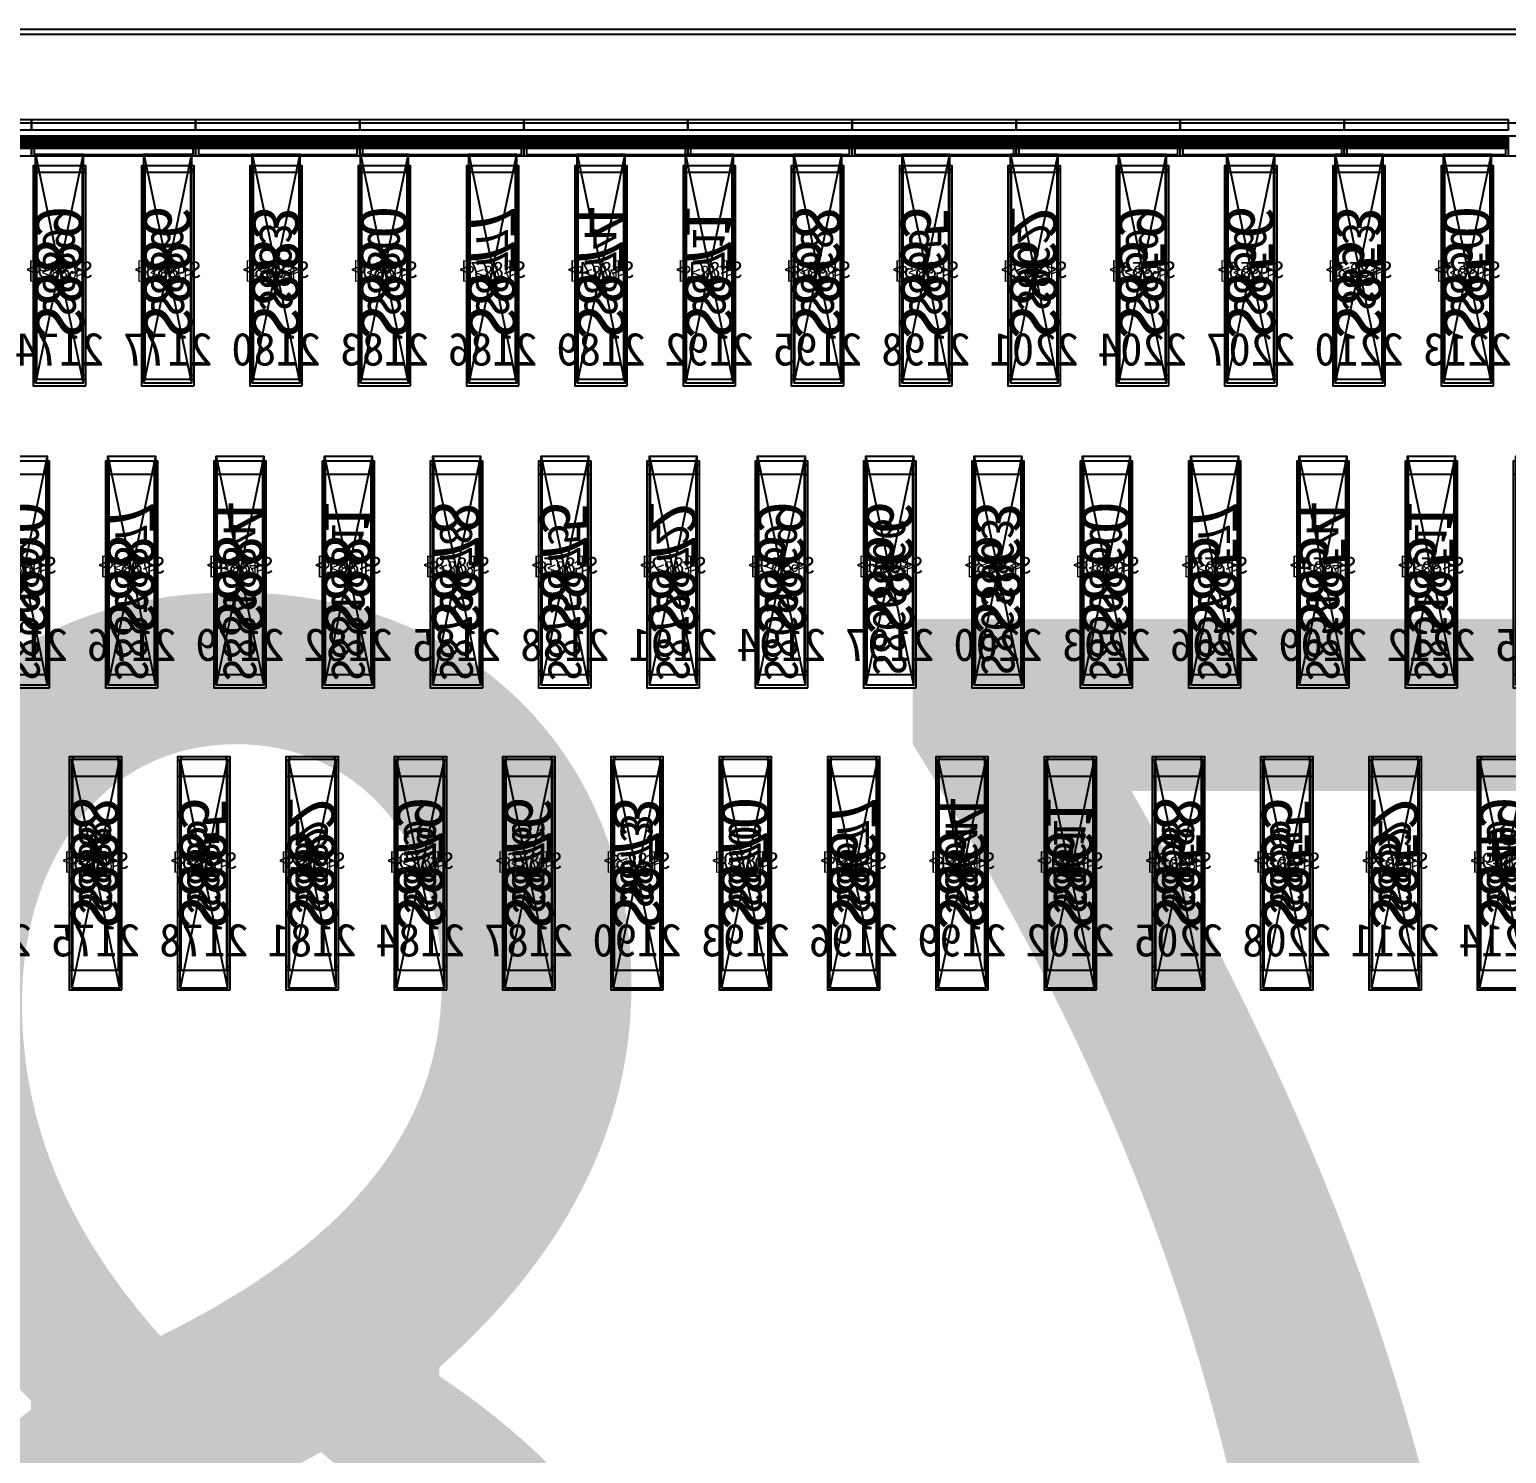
# Model space of a CAD drawing. Header units: millimetres. Extents: x 427 to 2444, y 137 to 817.
# Drawn here: x 1139.1962 to 1139.6462, y 301.2176 to 301.6514 of the extents above; entities that cross this region are included whole.
import ezdxf
from ezdxf.enums import TextEntityAlignment as Align

# ---------------------------------------------------------------- set-up
doc = ezdxf.new("R2010")
doc.units = ezdxf.units.MM
for name, color, linetype in [('L0', 211, 'Continuous'), ('L102', 91, 'Continuous'), ('L114', 213, 'Continuous'), ('L240', 60, 'Continuous'), ('L241', 200, 'Continuous'), ('L242', 51, 'Continuous'), ('L245', 53, 'Continuous'), ('L246', 93, 'Continuous'), ('L247', 13, 'Continuous'), ('L248', 171, 'Continuous'), ('L59', 140, 'Continuous'), ('L63', 4, 'Continuous'), ('L98', 150, 'Continuous')]:
    doc.layers.add(name, color=color, linetype=linetype)
doc.styles.add('txt', font='simhei.ttf')

# ---------------------------------------------------------------- blocks, each defined once
blk = doc.blocks.new('HX8394_F_PAD')
at = {"layer": 'L0'}
blk.add_lwpolyline([(-13.86, -0.4025), (-13.86, 0.4025), (13.86, 0.4025), (13.86, -0.4025), (-13.86, -0.4025)], close=True, dxfattribs=at)
at = {"layer": 'L241'}
blk.add_lwpolyline([(-13.9, -0.435), (-13.9, 0.435), (13.9, 0.435), (13.9, -0.435), (-13.9, -0.435)], close=True, dxfattribs=at)
at = {"layer": 'L242'}
for points in [[(-3.994, 0.3285), (-3.9955, 0.33), (-3.9955, 0.392), (-3.994, 0.3935), (-3.981, 0.3935), (-3.9795, 0.392), (-3.9795, 0.33), (-3.981, 0.3285), (-3.994, 0.3285)], [(-3.961, 0.3285), (-3.9625, 0.33), (-3.9625, 0.392), (-3.961, 0.3935), (-3.948, 0.3935), (-3.9465, 0.392), (-3.9465, 0.33), (-3.948, 0.3285), (-3.961, 0.3285)], [(-3.928, 0.3285), (-3.9295, 0.33), (-3.9295, 0.392), (-3.928, 0.3935), (-3.915, 0.3935), (-3.9135, 0.392), (-3.9135, 0.33), (-3.915, 0.3285), (-3.928, 0.3285)], [(-3.895, 0.3285), (-3.8965, 0.33), (-3.8965, 0.392), (-3.895, 0.3935), (-3.882, 0.3935), (-3.8805, 0.392), (-3.8805, 0.33), (-3.882, 0.3285), (-3.895, 0.3285)], [(-3.862, 0.3285), (-3.8635, 0.33), (-3.8635, 0.392), (-3.862, 0.3935), (-3.849, 0.3935), (-3.8475, 0.392), (-3.8475, 0.33), (-3.849, 0.3285), (-3.862, 0.3285)], [(-3.829, 0.3285), (-3.8305, 0.33), (-3.8305, 0.392), (-3.829, 0.3935), (-3.816, 0.3935), (-3.8145, 0.392), (-3.8145, 0.33), (-3.816, 0.3285), (-3.829, 0.3285)], [(-3.796, 0.3285), (-3.7975, 0.33), (-3.7975, 0.392), (-3.796, 0.3935), (-3.783, 0.3935), (-3.7815, 0.392), (-3.7815, 0.33), (-3.783, 0.3285), (-3.796, 0.3285)], [(-3.763, 0.3285), (-3.7645, 0.33), (-3.7645, 0.392), (-3.763, 0.3935), (-3.75, 0.3935), (-3.7485, 0.392), (-3.7485, 0.33), (-3.75, 0.3285), (-3.763, 0.3285)], [(-3.73, 0.3285), (-3.7315, 0.33), (-3.7315, 0.392), (-3.73, 0.3935), (-3.717, 0.3935), (-3.7155, 0.392), (-3.7155, 0.33), (-3.717, 0.3285), (-3.73, 0.3285)], [(-3.697, 0.3285), (-3.6985, 0.33), (-3.6985, 0.392), (-3.697, 0.3935), (-3.684, 0.3935), (-3.6825, 0.392), (-3.6825, 0.33), (-3.684, 0.3285), (-3.697, 0.3285)], [(-3.664, 0.3285), (-3.6655, 0.33), (-3.6655, 0.392), (-3.664, 0.3935), (-3.651, 0.3935), (-3.6495, 0.392), (-3.6495, 0.33), (-3.651, 0.3285), (-3.664, 0.3285)], [(-3.631, 0.3285), (-3.6325, 0.33), (-3.6325, 0.392), (-3.631, 0.3935), (-3.618, 0.3935), (-3.6165, 0.392), (-3.6165, 0.33), (-3.618, 0.3285), (-3.631, 0.3285)], [(-3.598, 0.3285), (-3.5995, 0.33), (-3.5995, 0.392), (-3.598, 0.3935), (-3.585, 0.3935), (-3.5835, 0.392), (-3.5835, 0.33), (-3.585, 0.3285), (-3.598, 0.3285)], [(-3.565, 0.3285), (-3.5665, 0.33), (-3.5665, 0.392), (-3.565, 0.3935), (-3.552, 0.3935), (-3.5505, 0.392), (-3.5505, 0.33), (-3.552, 0.3285), (-3.565, 0.3285)], [(-3.983, 0.2385), (-3.9845, 0.24), (-3.9845, 0.302), (-3.983, 0.3035), (-3.97, 0.3035), (-3.9685, 0.302), (-3.9685, 0.24), (-3.97, 0.2385), (-3.983, 0.2385)], [(-3.95, 0.2385), (-3.9515, 0.24), (-3.9515, 0.302), (-3.95, 0.3035), (-3.937, 0.3035), (-3.9355, 0.302), (-3.9355, 0.24), (-3.937, 0.2385), (-3.95, 0.2385)], [(-3.917, 0.2385), (-3.9185, 0.24), (-3.9185, 0.302), (-3.917, 0.3035), (-3.904, 0.3035), (-3.9025, 0.302), (-3.9025, 0.24), (-3.904, 0.2385), (-3.917, 0.2385)], [(-3.884, 0.2385), (-3.8855, 0.24), (-3.8855, 0.302), (-3.884, 0.3035), (-3.871, 0.3035), (-3.8695, 0.302), (-3.8695, 0.24), (-3.871, 0.2385), (-3.884, 0.2385)], [(-3.851, 0.2385), (-3.8525, 0.24), (-3.8525, 0.302), (-3.851, 0.3035), (-3.838, 0.3035), (-3.8365, 0.302), (-3.8365, 0.24), (-3.838, 0.2385), (-3.851, 0.2385)], [(-3.818, 0.2385), (-3.8195, 0.24), (-3.8195, 0.302), (-3.818, 0.3035), (-3.805, 0.3035), (-3.8035, 0.302), (-3.8035, 0.24), (-3.805, 0.2385), (-3.818, 0.2385)], [(-3.785, 0.2385), (-3.7865, 0.24), (-3.7865, 0.302), (-3.785, 0.3035), (-3.772, 0.3035), (-3.7705, 0.302), (-3.7705, 0.24), (-3.772, 0.2385), (-3.785, 0.2385)], [(-3.752, 0.2385), (-3.7535, 0.24), (-3.7535, 0.302), (-3.752, 0.3035), (-3.739, 0.3035), (-3.7375, 0.302), (-3.7375, 0.24), (-3.739, 0.2385), (-3.752, 0.2385)], [(-3.719, 0.2385), (-3.7205, 0.24), (-3.7205, 0.302), (-3.719, 0.3035), (-3.706, 0.3035), (-3.7045, 0.302), (-3.7045, 0.24), (-3.706, 0.2385), (-3.719, 0.2385)], [(-3.686, 0.2385), (-3.6875, 0.24), (-3.6875, 0.302), (-3.686, 0.3035), (-3.673, 0.3035), (-3.6715, 0.302), (-3.6715, 0.24), (-3.673, 0.2385), (-3.686, 0.2385)], [(-3.653, 0.2385), (-3.6545, 0.24), (-3.6545, 0.302), (-3.653, 0.3035), (-3.64, 0.3035), (-3.6385, 0.302), (-3.6385, 0.24), (-3.64, 0.2385), (-3.653, 0.2385)], [(-3.62, 0.2385), (-3.6215, 0.24), (-3.6215, 0.302), (-3.62, 0.3035), (-3.607, 0.3035), (-3.6055, 0.302), (-3.6055, 0.24), (-3.607, 0.2385), (-3.62, 0.2385)], [(-3.587, 0.2385), (-3.5885, 0.24), (-3.5885, 0.302), (-3.587, 0.3035), (-3.574, 0.3035), (-3.5725, 0.302), (-3.5725, 0.24), (-3.574, 0.2385), (-3.587, 0.2385)], [(-3.554, 0.2385), (-3.5555, 0.24), (-3.5555, 0.302), (-3.554, 0.3035), (-3.541, 0.3035), (-3.5395, 0.302), (-3.5395, 0.24), (-3.541, 0.2385), (-3.554, 0.2385)], [(-4.005, 0.1485), (-4.0065, 0.15), (-4.0065, 0.212), (-4.005, 0.2135), (-3.992, 0.2135), (-3.9905, 0.212), (-3.9905, 0.15), (-3.992, 0.1485), (-4.005, 0.1485)], [(-3.972, 0.1485), (-3.9735, 0.15), (-3.9735, 0.212), (-3.972, 0.2135), (-3.959, 0.2135), (-3.9575, 0.212), (-3.9575, 0.15), (-3.959, 0.1485), (-3.972, 0.1485)], [(-3.939, 0.1485), (-3.9405, 0.15), (-3.9405, 0.212), (-3.939, 0.2135), (-3.926, 0.2135), (-3.9245, 0.212), (-3.9245, 0.15), (-3.926, 0.1485), (-3.939, 0.1485)], [(-3.906, 0.1485), (-3.9075, 0.15), (-3.9075, 0.212), (-3.906, 0.2135), (-3.893, 0.2135), (-3.8915, 0.212), (-3.8915, 0.15), (-3.893, 0.1485), (-3.906, 0.1485)], [(-3.873, 0.1485), (-3.8745, 0.15), (-3.8745, 0.212), (-3.873, 0.2135), (-3.86, 0.2135), (-3.8585, 0.212), (-3.8585, 0.15), (-3.86, 0.1485), (-3.873, 0.1485)], [(-3.84, 0.1485), (-3.8415, 0.15), (-3.8415, 0.212), (-3.84, 0.2135), (-3.827, 0.2135), (-3.8255, 0.212), (-3.8255, 0.15), (-3.827, 0.1485), (-3.84, 0.1485)], [(-3.807, 0.1485), (-3.8085, 0.15), (-3.8085, 0.212), (-3.807, 0.2135), (-3.794, 0.2135), (-3.7925, 0.212), (-3.7925, 0.15), (-3.794, 0.1485), (-3.807, 0.1485)], [(-3.774, 0.1485), (-3.7755, 0.15), (-3.7755, 0.212), (-3.774, 0.2135), (-3.761, 0.2135), (-3.7595, 0.212), (-3.7595, 0.15), (-3.761, 0.1485), (-3.774, 0.1485)], [(-3.741, 0.1485), (-3.7425, 0.15), (-3.7425, 0.212), (-3.741, 0.2135), (-3.728, 0.2135), (-3.7265, 0.212), (-3.7265, 0.15), (-3.728, 0.1485), (-3.741, 0.1485)], [(-3.708, 0.1485), (-3.7095, 0.15), (-3.7095, 0.212), (-3.708, 0.2135), (-3.695, 0.2135), (-3.6935, 0.212), (-3.6935, 0.15), (-3.695, 0.1485), (-3.708, 0.1485)], [(-3.675, 0.1485), (-3.6765, 0.15), (-3.6765, 0.212), (-3.675, 0.2135), (-3.662, 0.2135), (-3.6605, 0.212), (-3.6605, 0.15), (-3.662, 0.1485), (-3.675, 0.1485)], [(-3.642, 0.1485), (-3.6435, 0.15), (-3.6435, 0.212), (-3.642, 0.2135), (-3.629, 0.2135), (-3.6275, 0.212), (-3.6275, 0.15), (-3.629, 0.1485), (-3.642, 0.1485)], [(-3.609, 0.1485), (-3.6105, 0.15), (-3.6105, 0.212), (-3.609, 0.2135), (-3.596, 0.2135), (-3.5945, 0.212), (-3.5945, 0.15), (-3.596, 0.1485), (-3.609, 0.1485)], [(-3.576, 0.1485), (-3.5775, 0.15), (-3.5775, 0.212), (-3.576, 0.2135), (-3.563, 0.2135), (-3.5615, 0.212), (-3.5615, 0.15), (-3.563, 0.1485), (-3.576, 0.1485)]]:
    blk.add_lwpolyline(points, close=True, dxfattribs=at)
at = {"layer": 'L247', "style": 'txt'}
for s, p in [('S850', (-3.9875, 0.361)), ('S853', (-3.9545, 0.362666)), ('S856', (-3.9215, 0.361)), ('S859', (-3.8885, 0.361)), ('S862', (-3.8555, 0.362666)), ('S865', (-3.8225, 0.361)), ('S868', (-3.7895, 0.361)), ('S871', (-3.7565, 0.361)), ('S874', (-3.7235, 0.361)), ('S877', (-3.6905, 0.361)), ('S880', (-3.6575, 0.361)), ('S883', (-3.6245, 0.362666)), ('S886', (-3.5915, 0.361)), ('S889', (-3.5585, 0.361)), ('S851', (-3.9765, 0.271)), ('S854', (-3.9435, 0.271)), ('S857', (-3.9105, 0.271)), ('S860', (-3.8775, 0.271)), ('S863', (-3.8445, 0.272666)), ('S866', (-3.8115, 0.272666)), ('S869', (-3.7785, 0.271)), ('S872', (-3.7455, 0.271)), ('S875', (-3.7125, 0.271)), ('S878', (-3.6795, 0.271)), ('S881', (-3.6465, 0.271)), ('S884', (-3.6135, 0.271)), ('S887', (-3.5805, 0.271)), ('S890', (-3.5475, 0.271)), ('S849', (-3.9985, 0.181)), ('S852', (-3.9655, 0.181)), ('S855', (-3.9325, 0.181)), ('S858', (-3.8995, 0.181)), ('S861', (-3.8665, 0.181)), ('S864', (-3.8335, 0.181)), ('S867', (-3.8005, 0.181)), ('S870', (-3.7675, 0.181)), ('S873', (-3.7345, 0.182666)), ('S876', (-3.7015, 0.181)), ('S879', (-3.6685, 0.181)), ('S882', (-3.6355, 0.181)), ('S885', (-3.6025, 0.181)), ('S888', (-3.5695, 0.181))]:
    blk.add_text(s, height=0.01, rotation=90, dxfattribs=at).set_placement(p, align=Align.MIDDLE_CENTER)
at = {"layer": 'L248', "style": 'txt'}
blk.add_text('27800x870(include SR&SL)', height=0.5, dxfattribs=at).set_placement((-0.381772, 0.019694), align=Align.MIDDLE_CENTER)
blk = doc.blocks.new('NTBUMP_65X16')
at = {"layer": 'L242'}
blk.add_lwpolyline([(-0.008, -0.0325), (-0.008, 0.0325), (0.008, 0.0325), (0.008, -0.0325), (-0.008, -0.0325)], close=True, dxfattribs=at)
blk = doc.blocks.new('ILI9881C_AA_NTBUMP_PM_875UM')
at = {"layer": 'L241'}
blk.add_lwpolyline([(-13.92, -0.4375), (-13.92, 0.4375), (13.92, 0.4375), (13.92, -0.4375), (-13.92, -0.4375)], close=True, dxfattribs=at)
at = {"rotation": 180}
for p in [(-3.9875, 0.365), (-3.9545, 0.365), (-3.9215, 0.365), (-3.8885, 0.365), (-3.8555, 0.365), (-3.8225, 0.365), (-3.7895, 0.365), (-3.7565, 0.365), (-3.7235, 0.365), (-3.6905, 0.365), (-3.6575, 0.365), (-3.6245, 0.365), (-3.5915, 0.365), (-3.5585, 0.365), (-3.9765, 0.275), (-3.9435, 0.275), (-3.9105, 0.275), (-3.8775, 0.275), (-3.8445, 0.275), (-3.8115, 0.275), (-3.7785, 0.275), (-3.7455, 0.275), (-3.7125, 0.275), (-3.6795, 0.275), (-3.6465, 0.275), (-3.6135, 0.275), (-3.5805, 0.275), (-3.5475, 0.275), (-3.9985, 0.185), (-3.9655, 0.185), (-3.9325, 0.185), (-3.8995, 0.185), (-3.8665, 0.185), (-3.8335, 0.185), (-3.8005, 0.185), (-3.7675, 0.185), (-3.7345, 0.185), (-3.7015, 0.185), (-3.6685, 0.185), (-3.6355, 0.185), (-3.6025, 0.185), (-3.5695, 0.185)]:
    blk.add_blockref('NTBUMP_65X16', p, dxfattribs=at)
at = {"layer": 'L246', "style": 'txt'}
for s, p in [('S850', (-3.9875, 0.365)), ('S853', (-3.9545, 0.365)), ('S856', (-3.9215, 0.365)), ('S859', (-3.8885, 0.365)), ('S862', (-3.8555, 0.365)), ('S865', (-3.8225, 0.365)), ('S868', (-3.7895, 0.365)), ('S871', (-3.7565, 0.365)), ('S874', (-3.7235, 0.365)), ('S877', (-3.6905, 0.365)), ('S880', (-3.6575, 0.365)), ('S883', (-3.6245, 0.365)), ('S886', (-3.5915, 0.365)), ('S889', (-3.5585, 0.365)), ('S851', (-3.9765, 0.275)), ('S854', (-3.9435, 0.275)), ('S857', (-3.9105, 0.275)), ('S860', (-3.8775, 0.275)), ('S863', (-3.8445, 0.275)), ('S866', (-3.8115, 0.275)), ('S869', (-3.7785, 0.275)), ('S872', (-3.7455, 0.275)), ('S875', (-3.7125, 0.275)), ('S878', (-3.6795, 0.275)), ('S881', (-3.6465, 0.275)), ('S884', (-3.6135, 0.275)), ('S887', (-3.5805, 0.275)), ('S890', (-3.5475, 0.275)), ('S849', (-3.9985, 0.185)), ('S852', (-3.9655, 0.185)), ('S855', (-3.9325, 0.185)), ('S858', (-3.8995, 0.185)), ('S861', (-3.8665, 0.185)), ('S864', (-3.8335, 0.185)), ('S867', (-3.8005, 0.185)), ('S870', (-3.7675, 0.185)), ('S873', (-3.7345, 0.185)), ('S876', (-3.7015, 0.185)), ('S879', (-3.6685, 0.185)), ('S882', (-3.6355, 0.185)), ('S885', (-3.6025, 0.185)), ('S888', (-3.5695, 0.185))]:
    blk.add_text(s, height=0.015, rotation=90, dxfattribs=at).set_placement(p, align=Align.MIDDLE_CENTER)
for s, p in [('2213', (-3.9875, 0.341666)), ('2210', (-3.9545, 0.341666)), ('2207', (-3.9215, 0.341666)), ('2204', (-3.8885, 0.341666)), ('2201', (-3.8555, 0.341666)), ('2198', (-3.8225, 0.341666)), ('2195', (-3.7895, 0.341666)), ('2192', (-3.7565, 0.341666)), ('2189', (-3.7235, 0.341666)), ('2186', (-3.6905, 0.341666)), ('2183', (-3.6575, 0.341666)), ('2180', (-3.6245, 0.341666)), ('2177', (-3.5915, 0.341666)), ('2174', (-3.5585, 0.341666)), ('2215', (-4.0095, 0.251666)), ('2212', (-3.9765, 0.251666)), ('2209', (-3.9435, 0.251666)), ('2206', (-3.9105, 0.251666)), ('2203', (-3.8775, 0.251666)), ('2200', (-3.8445, 0.251666)), ('2197', (-3.8115, 0.251666)), ('2194', (-3.7785, 0.251666)), ('2191', (-3.7455, 0.251666)), ('2188', (-3.7125, 0.251666)), ('2185', (-3.6795, 0.251666)), ('2182', (-3.6465, 0.251666)), ('2179', (-3.6135, 0.251666)), ('2176', (-3.5805, 0.251666)), ('2173', (-3.5475, 0.251666)), ('2214', (-3.9985, 0.161666)), ('2211', (-3.9655, 0.161666)), ('2208', (-3.9325, 0.161666)), ('2205', (-3.8995, 0.161666)), ('2202', (-3.8665, 0.161666)), ('2199', (-3.8335, 0.161666)), ('2196', (-3.8005, 0.161666)), ('2193', (-3.7675, 0.161666)), ('2190', (-3.7345, 0.161666)), ('2187', (-3.7015, 0.161666)), ('2184', (-3.6685, 0.161666)), ('2181', (-3.6355, 0.161666)), ('2178', (-3.6025, 0.161666)), ('2175', (-3.5695, 0.161666)), ('2172', (-3.5365, 0.161666))]:
    blk.add_text(s, height=0.01, dxfattribs=at).set_placement(p, align=Align.MIDDLE_CENTER)
blk = doc.blocks.new('OUT_3BUMP')
at = {"layer": 'L242'}
for points in [[(0, 0.206), (0, 0.271), (0.016, 0.271), (0.016, 0.206), (0, 0.206)], [(0.011, 0.116), (0.011, 0.181), (0.027, 0.181), (0.027, 0.116), (0.011, 0.116)], [(0.022, 0.026), (0.022, 0.091), (0.038, 0.091), (0.038, 0.026), (0.022, 0.026)]]:
    blk.add_lwpolyline(points, close=True, dxfattribs=at)
blk = doc.blocks.new('JD9365Z_PAD_20170829_Y880')
at = {"layer": 'L241'}
blk.add_lwpolyline([(-13.95, -0.41), (-13.95, 0.41), (13.95, 0.41), (13.95, -0.41), (-13.95, -0.41)], close=True, dxfattribs=at)
at = {"row_count": 1, "column_count": 372, "row_spacing": 0.245, "column_spacing": 0.033}
blk.add_blockref('OUT_3BUMP', (-13.6645, 0.13), dxfattribs=at)
at = {"layer": 'L240', "style": 'txt'}
for s, p in [('S[850]', (-3.9875, 0.369333)), ('S[853]', (-3.9545, 0.369333)), ('S[856]', (-3.9215, 0.369333)), ('S[859]', (-3.8885, 0.369333)), ('S[862]', (-3.8555, 0.369333)), ('S[865]', (-3.8225, 0.369333)), ('S[868]', (-3.7895, 0.369333)), ('S[871]', (-3.7565, 0.369333)), ('S[874]', (-3.7235, 0.369333)), ('S[877]', (-3.6905, 0.369333)), ('S[880]', (-3.6575, 0.369333)), ('S[883]', (-3.6245, 0.369333)), ('S[886]', (-3.5915, 0.369333)), ('S[889]', (-3.5585, 0.369333)), ('S[851]', (-3.9765, 0.279333)), ('S[854]', (-3.9435, 0.279333)), ('S[857]', (-3.9105, 0.279333)), ('S[860]', (-3.8775, 0.279333)), ('S[863]', (-3.8445, 0.279333)), ('S[866]', (-3.8115, 0.279333)), ('S[869]', (-3.7785, 0.279333)), ('S[872]', (-3.7455, 0.279333)), ('S[875]', (-3.7125, 0.279333)), ('S[878]', (-3.6795, 0.279333)), ('S[881]', (-3.6465, 0.279333)), ('S[884]', (-3.6135, 0.279333)), ('S[887]', (-3.5805, 0.279333)), ('S[890]', (-3.5475, 0.279333)), ('S[849]', (-3.9985, 0.189333)), ('S[852]', (-3.9655, 0.189333)), ('S[855]', (-3.9325, 0.189333)), ('S[858]', (-3.8995, 0.189333)), ('S[861]', (-3.8665, 0.189333)), ('S[864]', (-3.8335, 0.189333)), ('S[867]', (-3.8005, 0.189333)), ('S[870]', (-3.7675, 0.189333)), ('S[873]', (-3.7345, 0.189333)), ('S[876]', (-3.7015, 0.189333)), ('S[879]', (-3.6685, 0.189333)), ('S[882]', (-3.6355, 0.189333)), ('S[885]', (-3.6025, 0.189333)), ('S[888]', (-3.5695, 0.189333))]:
    blk.add_text(s, height=0.005, dxfattribs=at).set_placement(p, align=Align.MIDDLE_CENTER)
blk = doc.blocks.new('NV3052C3P_BUMP_ORI_20190911')
at = {"layer": 'L241'}
blk.add_lwpolyline([(-13.8, -0.398), (-13.8, 0.398), (13.8, 0.398), (13.8, -0.398), (-13.8, -0.398)], close=True, dxfattribs=at)
at = {"layer": 'L242'}
for points in [[(-3.9955, 0.32), (-3.9955, 0.385), (-3.9795, 0.385), (-3.9795, 0.32), (-3.9955, 0.32)], [(-3.9625, 0.32), (-3.9625, 0.385), (-3.9465, 0.385), (-3.9465, 0.32), (-3.9625, 0.32)], [(-3.9295, 0.32), (-3.9295, 0.385), (-3.9135, 0.385), (-3.9135, 0.32), (-3.9295, 0.32)], [(-3.8965, 0.32), (-3.8965, 0.385), (-3.8805, 0.385), (-3.8805, 0.32), (-3.8965, 0.32)], [(-3.8635, 0.32), (-3.8635, 0.385), (-3.8475, 0.385), (-3.8475, 0.32), (-3.8635, 0.32)], [(-3.8305, 0.32), (-3.8305, 0.385), (-3.8145, 0.385), (-3.8145, 0.32), (-3.8305, 0.32)], [(-3.7975, 0.32), (-3.7975, 0.385), (-3.7815, 0.385), (-3.7815, 0.32), (-3.7975, 0.32)], [(-3.7645, 0.32), (-3.7645, 0.385), (-3.7485, 0.385), (-3.7485, 0.32), (-3.7645, 0.32)], [(-3.7315, 0.32), (-3.7315, 0.385), (-3.7155, 0.385), (-3.7155, 0.32), (-3.7315, 0.32)], [(-3.6985, 0.32), (-3.6985, 0.385), (-3.6825, 0.385), (-3.6825, 0.32), (-3.6985, 0.32)], [(-3.6655, 0.32), (-3.6655, 0.385), (-3.6495, 0.385), (-3.6495, 0.32), (-3.6655, 0.32)], [(-3.6325, 0.32), (-3.6325, 0.385), (-3.6165, 0.385), (-3.6165, 0.32), (-3.6325, 0.32)], [(-3.5995, 0.32), (-3.5995, 0.385), (-3.5835, 0.385), (-3.5835, 0.32), (-3.5995, 0.32)], [(-3.5665, 0.32), (-3.5665, 0.385), (-3.5505, 0.385), (-3.5505, 0.32), (-3.5665, 0.32)], [(-3.9845, 0.23), (-3.9845, 0.295), (-3.9685, 0.295), (-3.9685, 0.23), (-3.9845, 0.23)], [(-3.9515, 0.23), (-3.9515, 0.295), (-3.9355, 0.295), (-3.9355, 0.23), (-3.9515, 0.23)], [(-3.9185, 0.23), (-3.9185, 0.295), (-3.9025, 0.295), (-3.9025, 0.23), (-3.9185, 0.23)], [(-3.8855, 0.23), (-3.8855, 0.295), (-3.8695, 0.295), (-3.8695, 0.23), (-3.8855, 0.23)], [(-3.8525, 0.23), (-3.8525, 0.295), (-3.8365, 0.295), (-3.8365, 0.23), (-3.8525, 0.23)], [(-3.8195, 0.23), (-3.8195, 0.295), (-3.8035, 0.295), (-3.8035, 0.23), (-3.8195, 0.23)], [(-3.7865, 0.23), (-3.7865, 0.295), (-3.7705, 0.295), (-3.7705, 0.23), (-3.7865, 0.23)], [(-3.7535, 0.23), (-3.7535, 0.295), (-3.7375, 0.295), (-3.7375, 0.23), (-3.7535, 0.23)], [(-3.7205, 0.23), (-3.7205, 0.295), (-3.7045, 0.295), (-3.7045, 0.23), (-3.7205, 0.23)], [(-3.6875, 0.23), (-3.6875, 0.295), (-3.6715, 0.295), (-3.6715, 0.23), (-3.6875, 0.23)], [(-3.6545, 0.23), (-3.6545, 0.295), (-3.6385, 0.295), (-3.6385, 0.23), (-3.6545, 0.23)], [(-3.6215, 0.23), (-3.6215, 0.295), (-3.6055, 0.295), (-3.6055, 0.23), (-3.6215, 0.23)], [(-3.5885, 0.23), (-3.5885, 0.295), (-3.5725, 0.295), (-3.5725, 0.23), (-3.5885, 0.23)], [(-3.5555, 0.23), (-3.5555, 0.295), (-3.5395, 0.295), (-3.5395, 0.23), (-3.5555, 0.23)], [(-4.0065, 0.14), (-4.0065, 0.205), (-3.9905, 0.205), (-3.9905, 0.14), (-4.0065, 0.14)], [(-3.9735, 0.14), (-3.9735, 0.205), (-3.9575, 0.205), (-3.9575, 0.14), (-3.9735, 0.14)], [(-3.9405, 0.14), (-3.9405, 0.205), (-3.9245, 0.205), (-3.9245, 0.14), (-3.9405, 0.14)], [(-3.9075, 0.14), (-3.9075, 0.205), (-3.8915, 0.205), (-3.8915, 0.14), (-3.9075, 0.14)], [(-3.8745, 0.14), (-3.8745, 0.205), (-3.8585, 0.205), (-3.8585, 0.14), (-3.8745, 0.14)], [(-3.8415, 0.14), (-3.8415, 0.205), (-3.8255, 0.205), (-3.8255, 0.14), (-3.8415, 0.14)], [(-3.8085, 0.14), (-3.8085, 0.205), (-3.7925, 0.205), (-3.7925, 0.14), (-3.8085, 0.14)], [(-3.7755, 0.14), (-3.7755, 0.205), (-3.7595, 0.205), (-3.7595, 0.14), (-3.7755, 0.14)], [(-3.7425, 0.14), (-3.7425, 0.205), (-3.7265, 0.205), (-3.7265, 0.14), (-3.7425, 0.14)], [(-3.7095, 0.14), (-3.7095, 0.205), (-3.6935, 0.205), (-3.6935, 0.14), (-3.7095, 0.14)], [(-3.6765, 0.14), (-3.6765, 0.205), (-3.6605, 0.205), (-3.6605, 0.14), (-3.6765, 0.14)], [(-3.6435, 0.14), (-3.6435, 0.205), (-3.6275, 0.205), (-3.6275, 0.14), (-3.6435, 0.14)], [(-3.6105, 0.14), (-3.6105, 0.205), (-3.5945, 0.205), (-3.5945, 0.14), (-3.6105, 0.14)], [(-3.5775, 0.14), (-3.5775, 0.205), (-3.5615, 0.205), (-3.5615, 0.14), (-3.5775, 0.14)]]:
    blk.add_lwpolyline(points, close=True, dxfattribs=at)
at = {"layer": 'L245', "style": 'txt'}
for s, p in [('S<850>', (-3.987527, 0.353333)), ('S<853>', (-3.954527, 0.353333)), ('S<856>', (-3.921527, 0.353333)), ('S<859>', (-3.888527, 0.353333)), ('S<862>', (-3.855527, 0.353333)), ('S<865>', (-3.822527, 0.353333)), ('S<868>', (-3.789527, 0.353333)), ('S<871>', (-3.756527, 0.353333)), ('S<874>', (-3.723527, 0.353333)), ('S<877>', (-3.690527, 0.353333)), ('S<880>', (-3.657527, 0.353333)), ('S<883>', (-3.624527, 0.353333)), ('S<886>', (-3.591527, 0.353333)), ('S<889>', (-3.558527, 0.353333)), ('S<851>', (-3.976527, 0.263333)), ('S<854>', (-3.943527, 0.263333)), ('S<857>', (-3.910527, 0.263333)), ('S<860>', (-3.877527, 0.263333)), ('S<863>', (-3.844527, 0.263333)), ('S<866>', (-3.811527, 0.263333)), ('S<869>', (-3.778527, 0.263333)), ('S<872>', (-3.745527, 0.263333)), ('S<875>', (-3.712527, 0.263333)), ('S<878>', (-3.679527, 0.263333)), ('S<881>', (-3.646527, 0.263333)), ('S<884>', (-3.613527, 0.263333)), ('S<887>', (-3.580527, 0.263333)), ('S<890>', (-3.547527, 0.263333)), ('S<849>', (-3.998527, 0.173333)), ('S<852>', (-3.965527, 0.173333)), ('S<855>', (-3.932527, 0.173333)), ('S<858>', (-3.899527, 0.173333)), ('S<861>', (-3.866527, 0.173333)), ('S<864>', (-3.833527, 0.173333)), ('S<867>', (-3.800527, 0.173333)), ('S<870>', (-3.767527, 0.173333)), ('S<873>', (-3.734527, 0.173333)), ('S<876>', (-3.701527, 0.173333)), ('S<879>', (-3.668527, 0.173333)), ('S<882>', (-3.635527, 0.173333)), ('S<885>', (-3.602527, 0.173333)), ('S<888>', (-3.569527, 0.173333))]:
    blk.add_text(s, height=0.005, dxfattribs=at).set_placement(p, align=Align.MIDDLE_CENTER)
blk = doc.blocks.new('BUMP_14_65')
at = {"layer": 'L242'}
blk.add_lwpolyline([(-0.007, -0.022), (-0.007, 0.043), (0.007, 0.043), (0.007, -0.022), (-0.007, -0.022)], close=True, dxfattribs=at)
blk = doc.blocks.new('FL11283_A_OTHER')
at = {"layer": 'L102'}
blk.add_lwpolyline([(-13.86, 0), (-13.86, 0.41), (0, 0.41), (0, 0), (-13.86, 0)], close=True, dxfattribs=at)
at = {"layer": 'L241'}
blk.add_lwpolyline([(-13.86, -0.41), (-13.86, 0.41), (13.86, 0.41), (13.86, 0.404), (-13.854, 0.404), (-13.854, -0.404), (13.854, -0.404), (13.854, 0.404), (13.86, 0.404), (13.86, -0.41), (-13.86, -0.41)], close=True, dxfattribs=at)
at = {"layer": 'L59'}
blk.add_lwpolyline([(-13.86, -0.41), (-13.86, 0.41), (13.86, 0.41), (13.86, -0.41), (-13.86, -0.41)], close=True, dxfattribs=at)
for p in [(-3.9875, 0.358), (-3.9545, 0.358), (-3.9215, 0.358), (-3.8885, 0.358), (-3.8555, 0.358), (-3.8225, 0.358), (-3.7895, 0.358), (-3.7565, 0.358), (-3.7235, 0.358), (-3.6905, 0.358), (-3.6575, 0.358), (-3.6245, 0.358), (-3.5915, 0.358), (-3.5585, 0.358), (-3.9765, 0.268), (-3.9435, 0.268), (-3.9105, 0.268), (-3.8775, 0.268), (-3.8445, 0.268), (-3.8115, 0.268), (-3.7785, 0.268), (-3.7455, 0.268), (-3.7125, 0.268), (-3.6795, 0.268), (-3.6465, 0.268), (-3.6135, 0.268), (-3.5805, 0.268), (-3.5475, 0.268), (-3.9985, 0.178), (-3.9655, 0.178), (-3.9325, 0.178), (-3.8995, 0.178), (-3.8665, 0.178), (-3.8335, 0.178), (-3.8005, 0.178), (-3.7675, 0.178), (-3.7345, 0.178), (-3.7015, 0.178), (-3.6685, 0.178), (-3.6355, 0.178), (-3.6025, 0.178), (-3.5695, 0.178)]:
    blk.add_blockref('BUMP_14_65', p)
at = {"layer": 'L102', "style": 'txt'}
for s, p in [('S853', (-3.9545, 0.370166)), ('S862', (-3.8555, 0.370166)), ('S883', (-3.6245, 0.370166)), ('S850', (-3.9875, 0.3685)), ('S856', (-3.9215, 0.3685)), ('S859', (-3.8885, 0.3685)), ('S865', (-3.8225, 0.3685)), ('S868', (-3.7895, 0.3685)), ('S871', (-3.7565, 0.3685)), ('S874', (-3.7235, 0.3685)), ('S877', (-3.6905, 0.3685)), ('S880', (-3.6575, 0.3685)), ('S886', (-3.5915, 0.3685)), ('S889', (-3.5585, 0.3685)), ('S851', (-3.9765, 0.2575)), ('S854', (-3.9435, 0.2575)), ('S857', (-3.9105, 0.2575)), ('S860', (-3.8775, 0.2575)), ('S863', (-3.8445, 0.259166)), ('S866', (-3.8115, 0.259166)), ('S869', (-3.7785, 0.2575)), ('S872', (-3.7455, 0.2575)), ('S875', (-3.7125, 0.2575)), ('S878', (-3.6795, 0.2575)), ('S881', (-3.6465, 0.2575)), ('S884', (-3.6135, 0.2575)), ('S887', (-3.5805, 0.2575)), ('S890', (-3.5475, 0.2575)), ('S849', (-3.9985, 0.1865)), ('S852', (-3.9655, 0.1865)), ('S855', (-3.9325, 0.1865)), ('S858', (-3.8995, 0.1865)), ('S861', (-3.8665, 0.1865)), ('S864', (-3.8335, 0.1865)), ('S867', (-3.8005, 0.1865)), ('S870', (-3.7675, 0.1865)), ('S873', (-3.7345, 0.188166)), ('S876', (-3.7015, 0.1865)), ('S879', (-3.6685, 0.1865)), ('S882', (-3.6355, 0.1865)), ('S885', (-3.6025, 0.1865)), ('S888', (-3.5695, 0.1865))]:
    blk.add_text(s, height=0.01, rotation=90, dxfattribs=at).set_placement(p, align=Align.MIDDLE_CENTER)
blk = doc.blocks.new('GC9702_LCDPAD_BUMP')
at = {"layer": 'L242'}
blk.add_lwpolyline([(-0.008, -0.0325), (-0.008, 0.0325), (0.008, 0.0325), (0.008, -0.0325), (-0.008, -0.0325)], close=True, dxfattribs=at)
blk = doc.blocks.new('GC9702_BUMP_NOCOMPENSATION')
at = {"layer": 'L114', "const_width": 0.004}
for points in [[(-4, 0.378), (-3.95, 0.378)], [(-4, 0.378), (-3.95, 0.378)], [(-4, 0.378), (-3.95, 0.378)], [(-4, 0.378), (-3.95, 0.378)], [(-3.95, 0.378), (-3.9, 0.378)], [(-3.95, 0.378), (-3.9, 0.378)], [(-3.95, 0.378), (-3.9, 0.378)], [(-3.95, 0.378), (-3.9, 0.378)], [(-3.9, 0.378), (-3.85, 0.378)], [(-3.9, 0.378), (-3.85, 0.378)], [(-3.9, 0.378), (-3.85, 0.378)], [(-3.9, 0.378), (-3.85, 0.378)], [(-3.85, 0.378), (-3.8, 0.378)], [(-3.85, 0.378), (-3.8, 0.378)], [(-3.85, 0.378), (-3.8, 0.378)], [(-3.85, 0.378), (-3.8, 0.378)], [(-3.8, 0.378), (-3.75, 0.378)], [(-3.8, 0.378), (-3.75, 0.378)], [(-3.8, 0.378), (-3.75, 0.378)], [(-3.8, 0.378), (-3.75, 0.378)], [(-3.75, 0.378), (-3.7, 0.378)], [(-3.75, 0.378), (-3.7, 0.378)], [(-3.75, 0.378), (-3.7, 0.378)], [(-3.75, 0.378), (-3.7, 0.378)], [(-3.7, 0.378), (-3.65, 0.378)], [(-3.7, 0.378), (-3.65, 0.378)], [(-3.7, 0.378), (-3.65, 0.378)], [(-3.7, 0.378), (-3.65, 0.378)], [(-3.65, 0.378), (-3.6, 0.378)], [(-3.65, 0.378), (-3.6, 0.378)], [(-3.65, 0.378), (-3.6, 0.378)], [(-3.65, 0.378), (-3.6, 0.378)], [(-3.6, 0.378), (-3.55, 0.378)], [(-3.6, 0.378), (-3.55, 0.378)], [(-3.6, 0.378), (-3.55, 0.378)], [(-3.6, 0.378), (-3.55, 0.378)], [(-3.55, 0.378), (-3.5, 0.378)], [(-3.55, 0.378), (-3.5, 0.378)], [(-3.55, 0.378), (-3.5, 0.378)], [(-3.55, 0.378), (-3.5, 0.378)]]:
    blk.add_lwpolyline(points, dxfattribs=at)
at = {"layer": 'L114'}
for points in [[(-4, 0.374), (-4, 0.38), (-3.95, 0.38), (-3.95, 0.374), (-4, 0.374)], [(-4, 0.374), (-4, 0.38), (-3.95, 0.38), (-3.95, 0.374), (-4, 0.374)], [(-3.99926, 0.37443), (-3.99926, 0.379), (-3.95082, 0.379), (-3.95082, 0.37443), (-3.99926, 0.37443)], [(-3.99926, 0.37443), (-3.99926, 0.379), (-3.95082, 0.379), (-3.95082, 0.37443), (-3.99926, 0.37443)], [(-3.95, 0.374), (-3.95, 0.38), (-3.9, 0.38), (-3.9, 0.374), (-3.95, 0.374)], [(-3.95, 0.374), (-3.95, 0.38), (-3.9, 0.38), (-3.9, 0.374), (-3.95, 0.374)], [(-3.94926, 0.37443), (-3.94926, 0.379), (-3.90082, 0.379), (-3.90082, 0.37443), (-3.94926, 0.37443)], [(-3.94926, 0.37443), (-3.94926, 0.379), (-3.90082, 0.379), (-3.90082, 0.37443), (-3.94926, 0.37443)], [(-3.9, 0.374), (-3.9, 0.38), (-3.85, 0.38), (-3.85, 0.374), (-3.9, 0.374)], [(-3.9, 0.374), (-3.9, 0.38), (-3.85, 0.38), (-3.85, 0.374), (-3.9, 0.374)], [(-3.89926, 0.37443), (-3.89926, 0.379), (-3.85082, 0.379), (-3.85082, 0.37443), (-3.89926, 0.37443)], [(-3.89926, 0.37443), (-3.89926, 0.379), (-3.85082, 0.379), (-3.85082, 0.37443), (-3.89926, 0.37443)], [(-3.85, 0.374), (-3.85, 0.38), (-3.8, 0.38), (-3.8, 0.374), (-3.85, 0.374)], [(-3.85, 0.374), (-3.85, 0.38), (-3.8, 0.38), (-3.8, 0.374), (-3.85, 0.374)], [(-3.84926, 0.37443), (-3.84926, 0.379), (-3.80082, 0.379), (-3.80082, 0.37443), (-3.84926, 0.37443)], [(-3.84926, 0.37443), (-3.84926, 0.379), (-3.80082, 0.379), (-3.80082, 0.37443), (-3.84926, 0.37443)], [(-3.8, 0.374), (-3.8, 0.38), (-3.75, 0.38), (-3.75, 0.374), (-3.8, 0.374)], [(-3.8, 0.374), (-3.8, 0.38), (-3.75, 0.38), (-3.75, 0.374), (-3.8, 0.374)], [(-3.79926, 0.37443), (-3.79926, 0.379), (-3.75082, 0.379), (-3.75082, 0.37443), (-3.79926, 0.37443)], [(-3.79926, 0.37443), (-3.79926, 0.379), (-3.75082, 0.379), (-3.75082, 0.37443), (-3.79926, 0.37443)], [(-3.75, 0.374), (-3.75, 0.38), (-3.7, 0.38), (-3.7, 0.374), (-3.75, 0.374)], [(-3.75, 0.374), (-3.75, 0.38), (-3.7, 0.38), (-3.7, 0.374), (-3.75, 0.374)], [(-3.74926, 0.37443), (-3.74926, 0.379), (-3.70082, 0.379), (-3.70082, 0.37443), (-3.74926, 0.37443)], [(-3.74926, 0.37443), (-3.74926, 0.379), (-3.70082, 0.379), (-3.70082, 0.37443), (-3.74926, 0.37443)], [(-3.7, 0.374), (-3.7, 0.38), (-3.65, 0.38), (-3.65, 0.374), (-3.7, 0.374)], [(-3.7, 0.374), (-3.7, 0.38), (-3.65, 0.38), (-3.65, 0.374), (-3.7, 0.374)], [(-3.69926, 0.37443), (-3.69926, 0.379), (-3.65082, 0.379), (-3.65082, 0.37443), (-3.69926, 0.37443)], [(-3.69926, 0.37443), (-3.69926, 0.379), (-3.65082, 0.379), (-3.65082, 0.37443), (-3.69926, 0.37443)], [(-3.65, 0.374), (-3.65, 0.38), (-3.6, 0.38), (-3.6, 0.374), (-3.65, 0.374)], [(-3.65, 0.374), (-3.65, 0.38), (-3.6, 0.38), (-3.6, 0.374), (-3.65, 0.374)], [(-3.64926, 0.37443), (-3.64926, 0.379), (-3.60082, 0.379), (-3.60082, 0.37443), (-3.64926, 0.37443)], [(-3.64926, 0.37443), (-3.64926, 0.379), (-3.60082, 0.379), (-3.60082, 0.37443), (-3.64926, 0.37443)], [(-3.6, 0.374), (-3.6, 0.38), (-3.55, 0.38), (-3.55, 0.374), (-3.6, 0.374)], [(-3.6, 0.374), (-3.6, 0.38), (-3.55, 0.38), (-3.55, 0.374), (-3.6, 0.374)], [(-3.59926, 0.37443), (-3.59926, 0.379), (-3.55082, 0.379), (-3.55082, 0.37443), (-3.59926, 0.37443)], [(-3.59926, 0.37443), (-3.59926, 0.379), (-3.55082, 0.379), (-3.55082, 0.37443), (-3.59926, 0.37443)], [(-3.55, 0.374), (-3.55, 0.38), (-3.5, 0.38), (-3.5, 0.374), (-3.55, 0.374)], [(-3.55, 0.374), (-3.55, 0.38), (-3.5, 0.38), (-3.5, 0.374), (-3.55, 0.374)]]:
    blk.add_lwpolyline(points, close=True, dxfattribs=at)
at = {"layer": 'L241'}
for points in [[(-4, 0.382), (-4, 0.385), (-3.95, 0.385), (-3.95, 0.382), (-4, 0.382)], [(-4, 0.382), (-4, 0.385), (-3.95, 0.385), (-3.95, 0.382), (-4, 0.382)], [(-3.95, 0.382), (-3.95, 0.385), (-3.9, 0.385), (-3.9, 0.382), (-3.95, 0.382)], [(-3.95, 0.382), (-3.95, 0.385), (-3.9, 0.385), (-3.9, 0.382), (-3.95, 0.382)], [(-3.9, 0.382), (-3.9, 0.385), (-3.85, 0.385), (-3.85, 0.382), (-3.9, 0.382)], [(-3.9, 0.382), (-3.9, 0.385), (-3.85, 0.385), (-3.85, 0.382), (-3.9, 0.382)], [(-3.85, 0.382), (-3.85, 0.385), (-3.8, 0.385), (-3.8, 0.382), (-3.85, 0.382)], [(-3.85, 0.382), (-3.85, 0.385), (-3.8, 0.385), (-3.8, 0.382), (-3.85, 0.382)], [(-3.8, 0.382), (-3.8, 0.385), (-3.75, 0.385), (-3.75, 0.382), (-3.8, 0.382)], [(-3.8, 0.382), (-3.8, 0.385), (-3.75, 0.385), (-3.75, 0.382), (-3.8, 0.382)], [(-3.75, 0.382), (-3.75, 0.385), (-3.7, 0.385), (-3.7, 0.382), (-3.75, 0.382)], [(-3.75, 0.382), (-3.75, 0.385), (-3.7, 0.385), (-3.7, 0.382), (-3.75, 0.382)], [(-3.7, 0.382), (-3.7, 0.385), (-3.65, 0.385), (-3.65, 0.382), (-3.7, 0.382)], [(-3.7, 0.382), (-3.7, 0.385), (-3.65, 0.385), (-3.65, 0.382), (-3.7, 0.382)], [(-3.65, 0.382), (-3.65, 0.385), (-3.6, 0.385), (-3.6, 0.382), (-3.65, 0.382)], [(-3.65, 0.382), (-3.65, 0.385), (-3.6, 0.385), (-3.6, 0.382), (-3.65, 0.382)], [(-3.6, 0.382), (-3.6, 0.385), (-3.55, 0.385), (-3.55, 0.382), (-3.6, 0.382)], [(-3.6, 0.382), (-3.6, 0.385), (-3.55, 0.385), (-3.55, 0.382), (-3.6, 0.382)], [(-3.55, 0.382), (-3.55, 0.385), (-3.5, 0.385), (-3.5, 0.382), (-3.55, 0.382)], [(-3.55, 0.382), (-3.55, 0.385), (-3.5, 0.385), (-3.5, 0.382), (-3.55, 0.382)]]:
    blk.add_lwpolyline(points, close=True, dxfattribs=at)
at = {"row_count": 1, "column_count": 413, "row_spacing": 0.065, "column_spacing": 0.033}
for p in [(-13.6235, 0.3365), (-13.6125, 0.2445), (-13.6015, 0.1525)]:
    blk.add_blockref('GC9702_LCDPAD_BUMP', p, dxfattribs=at)
at = {"layer": 'L98', "style": 'txt'}
for s, p in [('S<850>', (-3.9875, 0.3385)), ('S<853>', (-3.9545, 0.33917)), ('S<856>', (-3.9215, 0.3385)), ('S<859>', (-3.8885, 0.3385)), ('S<862>', (-3.8555, 0.33917)), ('S<865>', (-3.8225, 0.3385)), ('S<868>', (-3.7895, 0.3385)), ('S<871>', (-3.7565, 0.3385)), ('S<874>', (-3.7235, 0.3385)), ('S<877>', (-3.6905, 0.3385)), ('S<880>', (-3.6575, 0.3385)), ('S<883>', (-3.6245, 0.33917)), ('S<886>', (-3.5915, 0.3385)), ('S<889>', (-3.5585, 0.3385)), ('S<851>', (-3.9765, 0.2485)), ('S<854>', (-3.9435, 0.2485)), ('S<857>', (-3.9105, 0.2485)), ('S<860>', (-3.8775, 0.2485)), ('S<863>', (-3.8445, 0.24917)), ('S<866>', (-3.8115, 0.24917)), ('S<869>', (-3.7785, 0.24917)), ('S<872>', (-3.7455, 0.2485)), ('S<875>', (-3.7125, 0.2485)), ('S<878>', (-3.6795, 0.2485)), ('S<881>', (-3.6465, 0.2485)), ('S<884>', (-3.6135, 0.2485)), ('S<887>', (-3.5805, 0.2485)), ('S<890>', (-3.5475, 0.2485)), ('S<849>', (-3.9985, 0.1585)), ('S<852>', (-3.9655, 0.1585)), ('S<855>', (-3.9325, 0.1585)), ('S<858>', (-3.8995, 0.1585)), ('S<861>', (-3.8665, 0.1585)), ('S<864>', (-3.8335, 0.1585)), ('S<867>', (-3.8005, 0.1585)), ('S<870>', (-3.7675, 0.1585)), ('S<873>', (-3.7345, 0.15917)), ('S<876>', (-3.7015, 0.1585)), ('S<879>', (-3.6685, 0.1585)), ('S<882>', (-3.6355, 0.1585)), ('S<885>', (-3.6025, 0.1585)), ('S<888>', (-3.5695, 0.1585))]:
    blk.add_text(s, height=0.004, rotation=180, dxfattribs=at).set_placement(p, align=Align.MIDDLE_CENTER)
blk = doc.blocks.new('IC_GDS_ALL')
for name, p in [('ILI9881C_AA_NTBUMP_PM_875UM', (0, 0)), ('HX8394_F_PAD', (0, 0.004)), ('GC9702_BUMP_NOCOMPENSATION', (0, 0.0265)), ('NV3052C3P_BUMP_ORI_20190911', (0, 0.0125)), ('JD9365Z_PAD_20170829_Y880', (0, -0.0035)), ('FL11283_A_OTHER', (0, -0.0035))]:
    blk.add_blockref(name, p)
blk = doc.blocks.new('OUTPUT_PAD_SD')
at = {"color": 5, "linetype": 'Continuous'}
blk.add_lwpolyline([(0.00225, 0.078), (0.01675, 0.00825), (0.01675, 0.078), (0.00225, 0.00825)], dxfattribs=at)
at = {"layer": 'L63', "color": 5}
blk.add_lwpolyline([(0.00225, 0.00825), (0.00225, 0.078), (0.01675, 0.078), (0.01675, 0.00825), (0.00225, 0.00825)], close=True, dxfattribs=at)
blk = doc.blocks.new('OUTPUT_PAD_GATE')
at = {"color": 5, "linetype": 'Continuous'}
blk.add_lwpolyline([(0.00175, 0.07125), (0.01625, 0.0015), (0.01625, 0.07125), (0.00175, 0.0015)], dxfattribs=at)
at = {"layer": 'L63', "color": 5}
blk.add_lwpolyline([(0.00175, 0.0015), (0.00175, 0.07125), (0.01625, 0.07125), (0.01625, 0.0015), (0.00175, 0.0015)], close=True, dxfattribs=at)
blk = doc.blocks.new('IC_PAD_ALL')
at = {"row_count": 1, "row_spacing": 0.0685, "column_spacing": 0.066}
for name, p, column_count in [('OUTPUT_PAD_GATE', (0.004, 0.68425), 414), ('OUTPUT_PAD_SD', (0.0365, 0.6775), 414), ('OUTPUT_PAD_GATE', (0.026, 0.59225), 414), ('OUTPUT_PAD_SD', (0.0585, 0.5855), 413), ('OUTPUT_PAD_GATE', (-0.018, 0.5), 414), ('OUTPUT_PAD_SD', (0.0145, 0.49325), 414)]:
    blk.add_blockref(name, p, dxfattribs=dict(at, column_count=column_count))
blk = doc.blocks.new('IC_ALL')
at = {"yscale": -1, "rotation": 180}
blk.add_blockref('IC_GDS_ALL', (14, 0.4375), dxfattribs=at)
blk.add_blockref('IC_PAD_ALL', (0.3525, 0.083))
blk = doc.blocks.new('IC_FPC_OLB_ALL')
blk.add_blockref('IC_ALL', (1.188, 1.0245))

msp = doc.modelspace()

# ---------------------------------------------------------------- block references
msp.add_blockref('IC_FPC_OLB_ALL', (1120.45883, 299.75037))

doc.saveas('drawing.dxf')
